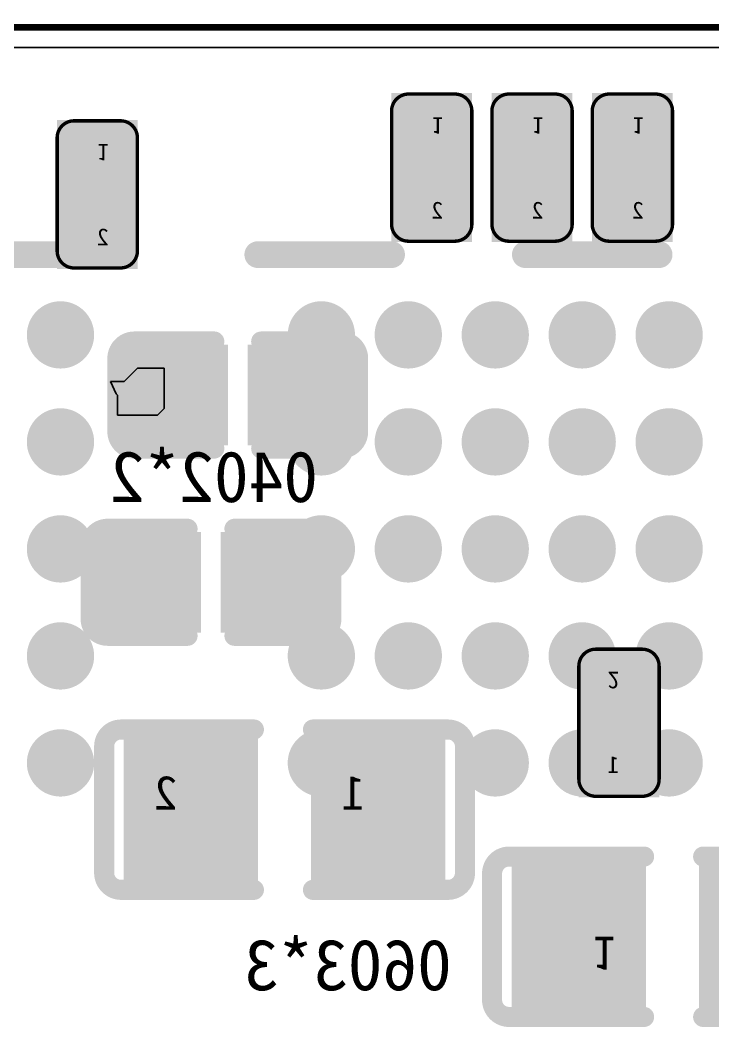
# Model space of a CAD drawing. Header units: millimetres. Extents: x 7.33 to 10.08, y 7.01 to 8.78.
# Drawn here: x 8.2797 to 8.4834, y 8.4848 to 8.7846 of the extents above; entities that cross this region are included whole.
import ezdxf

# ---------------------------------------------------------------- set-up
doc = ezdxf.new("R2010")
doc.units = ezdxf.units.MM
doc.header["$MEASUREMENT"] = 0
for name, color, linetype in [('BottomLayer', 5, 'Continuous'), ('BottomOverlay', 54, 'Continuous'), ('BottomPaste', 16, 'Continuous'), ('BottomSolder', 6, 'Continuous'), ('KeepOutLayer', 6, 'Continuous'), ('Mechanical16', 56, 'Continuous'), ('Mechanical20', 56, 'Continuous'), ('Mechanical5', 56, 'Continuous'), ('MidLayer5', 130, 'Continuous'), ('MidLayer6', 216, 'Continuous'), ('TopLayer', 1, 'Continuous'), ('TopOverlay', 2, 'Continuous'), ('TopPaste', 8, 'Continuous'), ('TopSolder', 216, 'Continuous')]:
    doc.layers.add(name, color=color, linetype=linetype)

# ---------------------------------------------------------------- blocks, each defined once
blk = doc.blocks.new('BGA200_15R00X10R00X0R90_5')
at = {"layer": 'TopLayer', "const_width": 0.0059055}
for points in [[(-0.1761807, 0.14124, 1), (-0.1702753, 0.14124, 1)], [(-0.1446847, 0.14124, 1), (-0.1387793, 0.14124, 1)], [(-0.1131887, 0.14124, 1), (-0.1072833, 0.14124, 1)], [(-0.0816927, 0.14124, 1), (-0.0757873, 0.14124, 1)], [(-0.0501967, 0.14124, 1), (-0.0442913, 0.14124, 1)], [(-0.1761807, 0.115649, 1), (-0.1702753, 0.115649, 1)], [(-0.1446847, 0.115649, 1), (-0.1387793, 0.115649, 1)], [(-0.1131887, 0.115649, 1), (-0.1072833, 0.115649, 1)], [(-0.0816927, 0.115649, 1), (-0.0757873, 0.115649, 1)], [(-0.0501967, 0.115649, 1), (-0.0442913, 0.115649, 1)], [(-0.1761807, 0.090059, 1), (-0.1702753, 0.090059, 1)], [(-0.1446847, 0.090059, 1), (-0.1387793, 0.090059, 1)], [(-0.1131887, 0.090059, 1), (-0.1072833, 0.090059, 1)], [(-0.0816927, 0.090059, 1), (-0.0757873, 0.090059, 1)], [(-0.0501967, 0.090059, 1), (-0.0442913, 0.090059, 1)], [(-0.1761807, 0.064468, 1), (-0.1702753, 0.064468, 1)], [(-0.1446847, 0.064468, 1), (-0.1387793, 0.064468, 1)], [(-0.1131887, 0.064468, 1), (-0.1072833, 0.064468, 1)], [(-0.0816927, 0.064468, 1), (-0.0757873, 0.064468, 1)], [(-0.0501967, 0.064468, 1), (-0.0442913, 0.064468, 1)], [(-0.1761807, 0.038878, 1), (-0.1702753, 0.038878, 1)], [(-0.1446847, 0.038878, 1), (-0.1387793, 0.038878, 1)], [(-0.1131887, 0.038878, 1), (-0.1072833, 0.038878, 1)], [(-0.0816927, 0.038878, 1), (-0.0757873, 0.038878, 1)], [(-0.0501967, 0.038878, 1), (-0.0442913, 0.038878, 1)], [(-0.1761807, -0.037894, 1), (-0.1702753, -0.037894, 1)], [(-0.1446847, -0.037894, 1), (-0.1387793, -0.037894, 1)], [(-0.1131887, -0.037894, 1), (-0.1072833, -0.037894, 1)], [(-0.0816927, -0.037894, 1), (-0.0757873, -0.037894, 1)], [(-0.0501967, -0.037894, 1), (-0.0442913, -0.037894, 1)]]:
    blk.add_lwpolyline(points, format="xyb", close=True, dxfattribs=at)
at = {"layer": 'TopOverlay', "const_width": 0.007874}
for points in [[(-0.19685, 0.138287), (-0.19685, 0.098917)], [(-0.19685, 0.059547), (-0.19685, 0.020177)], [(-0.19685, -0.019193), (-0.19685, -0.058563)]]:
    blk.add_lwpolyline(points, dxfattribs=at)
at = {"layer": 'TopOverlay', "const_width": 0.003937}
for points in [[(-0.1988185, 0.138287, 1), (-0.1948815, 0.138287, 1)], [(-0.1988185, 0.098917, 1), (-0.1948815, 0.098917, 1)], [(-0.1988185, 0.059547, 1), (-0.1948815, 0.059547, 1)], [(-0.1988185, 0.020177, 1), (-0.1948815, 0.020177, 1)], [(-0.1988185, -0.019193, 1), (-0.1948815, -0.019193, 1)]]:
    blk.add_lwpolyline(points, format="xyb", close=True, dxfattribs=at)
at = {"layer": 'TopPaste', "const_width": 0.0059055}
for points in [[(-0.1761807, 0.14124, 1), (-0.1702753, 0.14124, 1)], [(-0.1446847, 0.14124, 1), (-0.1387793, 0.14124, 1)], [(-0.1131887, 0.14124, 1), (-0.1072833, 0.14124, 1)], [(-0.0816927, 0.14124, 1), (-0.0757873, 0.14124, 1)], [(-0.0501967, 0.14124, 1), (-0.0442913, 0.14124, 1)], [(-0.1761807, 0.115649, 1), (-0.1702753, 0.115649, 1)], [(-0.1446847, 0.115649, 1), (-0.1387793, 0.115649, 1)], [(-0.1131887, 0.115649, 1), (-0.1072833, 0.115649, 1)], [(-0.0816927, 0.115649, 1), (-0.0757873, 0.115649, 1)], [(-0.0501967, 0.115649, 1), (-0.0442913, 0.115649, 1)], [(-0.1761807, 0.090059, 1), (-0.1702753, 0.090059, 1)], [(-0.1446847, 0.090059, 1), (-0.1387793, 0.090059, 1)], [(-0.1131887, 0.090059, 1), (-0.1072833, 0.090059, 1)], [(-0.0816927, 0.090059, 1), (-0.0757873, 0.090059, 1)], [(-0.0501967, 0.090059, 1), (-0.0442913, 0.090059, 1)], [(-0.1761807, 0.064468, 1), (-0.1702753, 0.064468, 1)], [(-0.1446847, 0.064468, 1), (-0.1387793, 0.064468, 1)], [(-0.1131887, 0.064468, 1), (-0.1072833, 0.064468, 1)], [(-0.0816927, 0.064468, 1), (-0.0757873, 0.064468, 1)], [(-0.0501967, 0.064468, 1), (-0.0442913, 0.064468, 1)], [(-0.1761807, 0.038878, 1), (-0.1702753, 0.038878, 1)], [(-0.1446847, 0.038878, 1), (-0.1387793, 0.038878, 1)], [(-0.1131887, 0.038878, 1), (-0.1072833, 0.038878, 1)], [(-0.0816927, 0.038878, 1), (-0.0757873, 0.038878, 1)], [(-0.0501967, 0.038878, 1), (-0.0442913, 0.038878, 1)], [(-0.1761807, -0.037894, 1), (-0.1702753, -0.037894, 1)], [(-0.1446847, -0.037894, 1), (-0.1387793, -0.037894, 1)], [(-0.1131887, -0.037894, 1), (-0.1072833, -0.037894, 1)], [(-0.0816927, -0.037894, 1), (-0.0757873, -0.037894, 1)], [(-0.0501967, -0.037894, 1), (-0.0442913, -0.037894, 1)]]:
    blk.add_lwpolyline(points, format="xyb", close=True, dxfattribs=at)
at = {"layer": 'TopSolder', "const_width": 0.0099055}
for points in [[(-0.1781807, 0.14124, 1), (-0.1682753, 0.14124, 1)], [(-0.1466847, 0.14124, 1), (-0.1367793, 0.14124, 1)], [(-0.1151887, 0.14124, 1), (-0.1052833, 0.14124, 1)], [(-0.0836927, 0.14124, 1), (-0.0737873, 0.14124, 1)], [(-0.0521967, 0.14124, 1), (-0.0422913, 0.14124, 1)], [(-0.1781807, 0.115649, 1), (-0.1682753, 0.115649, 1)], [(-0.1466847, 0.115649, 1), (-0.1367793, 0.115649, 1)], [(-0.1151887, 0.115649, 1), (-0.1052833, 0.115649, 1)], [(-0.0836927, 0.115649, 1), (-0.0737873, 0.115649, 1)], [(-0.0521967, 0.115649, 1), (-0.0422913, 0.115649, 1)], [(-0.1781807, 0.090059, 1), (-0.1682753, 0.090059, 1)], [(-0.1466847, 0.090059, 1), (-0.1367793, 0.090059, 1)], [(-0.1151887, 0.090059, 1), (-0.1052833, 0.090059, 1)], [(-0.0836927, 0.090059, 1), (-0.0737873, 0.090059, 1)], [(-0.0521967, 0.090059, 1), (-0.0422913, 0.090059, 1)], [(-0.1781807, 0.064468, 1), (-0.1682753, 0.064468, 1)], [(-0.1466847, 0.064468, 1), (-0.1367793, 0.064468, 1)], [(-0.1151887, 0.064468, 1), (-0.1052833, 0.064468, 1)], [(-0.0836927, 0.064468, 1), (-0.0737873, 0.064468, 1)], [(-0.0521967, 0.064468, 1), (-0.0422913, 0.064468, 1)], [(-0.1781807, 0.038878, 1), (-0.1682753, 0.038878, 1)], [(-0.1466847, 0.038878, 1), (-0.1367793, 0.038878, 1)], [(-0.1151887, 0.038878, 1), (-0.1052833, 0.038878, 1)], [(-0.0836927, 0.038878, 1), (-0.0737873, 0.038878, 1)], [(-0.0521967, 0.038878, 1), (-0.0422913, 0.038878, 1)], [(-0.1781807, -0.037894, 1), (-0.1682753, -0.037894, 1)], [(-0.1466847, -0.037894, 1), (-0.1367793, -0.037894, 1)], [(-0.1151887, -0.037894, 1), (-0.1052833, -0.037894, 1)], [(-0.0836927, -0.037894, 1), (-0.0737873, -0.037894, 1)], [(-0.0521967, -0.037894, 1), (-0.0422913, -0.037894, 1)]]:
    blk.add_lwpolyline(points, format="xyb", close=True, dxfattribs=at)
blk = doc.blocks.new('C0201_B_266')
at = {"layer": 'BottomLayer'}
for points in [[(-0.0179236, -0.007878), (-0.0037504, -0.007878), (-0.0179236, 0.00787), (-0.0037504, 0.00787)], [(0.0037384, -0.007878), (0.0179116, -0.007878), (0.0037384, 0.00787), (0.0179116, 0.00787)]]:
    blk.add_solid(points, dxfattribs=at)
at = {"layer": 'BottomOverlay', "const_width": 0.001}
for points in [[(-0.021656, 0.006815, -0.4142487121048362), (-0.016656, 0.011815)], [(0.016655, 0.011815, -0.414213562372877), (0.021655, 0.006815)], [(-0.016656, -0.011815, -0.4141784177323617), (-0.021656, -0.006815)], [(0.021655, -0.006815, -0.4141315661292136), (0.016655, -0.011815)]]:
    blk.add_lwpolyline(points, format="xyb", dxfattribs=at)
for points in [[(-0.016656, 0.011815), (0.016655, 0.011815)], [(-0.021656, 0.006815), (-0.021656, -0.006815)], [(0.021655, 0.006815), (0.021655, -0.006815)], [(-0.016656, -0.011815), (0.016655, -0.011815)]]:
    blk.add_lwpolyline(points, dxfattribs=at)
at = {"layer": 'BottomOverlay', "const_width": 0.0005}
for points in [[(-0.016906, 0.011815, 1), (-0.016406, 0.011815, 1)], [(-0.016906, 0.011815, 1), (-0.016406, 0.011815, 1)], [(0.016405, 0.011815, 1), (0.016905, 0.011815, 1)], [(0.016405, 0.011815, 1), (0.016905, 0.011815, 1)], [(-0.021906, 0.006815, 1), (-0.021406, 0.006815, 1)], [(-0.021906, 0.006815, 1), (-0.021406, 0.006815, 1)], [(0.021405, 0.006815, 1), (0.021905, 0.006815, 1)], [(0.021405, 0.006815, 1), (0.021905, 0.006815, 1)], [(-0.021906, -0.006815, 1), (-0.021406, -0.006815, 1)], [(-0.021906, -0.006815, 1), (-0.021406, -0.006815, 1)], [(0.021405, -0.006815, 1), (0.021905, -0.006815, 1)], [(0.021405, -0.006815, 1), (0.021905, -0.006815, 1)], [(-0.016906, -0.011815, 1), (-0.016406, -0.011815, 1)], [(-0.016906, -0.011815, 1), (-0.016406, -0.011815, 1)], [(0.016405, -0.011815, 1), (0.016905, -0.011815, 1)], [(0.016405, -0.011815, 1), (0.016905, -0.011815, 1)]]:
    blk.add_lwpolyline(points, format="xyb", close=True, dxfattribs=at)
at = {"layer": 'BottomPaste'}
for points in [[(-0.0179236, -0.007878), (-0.0037504, -0.007878), (-0.0179236, 0.00787), (-0.0037504, 0.00787)], [(0.0037384, -0.007878), (0.0179116, -0.007878), (0.0037384, 0.00787), (0.0179116, 0.00787)]]:
    blk.add_solid(points, dxfattribs=at)
at = {"layer": 'BottomSolder'}
for points in [[(-0.0219236, -0.011878), (0.0002496, -0.011878), (-0.0219236, 0.01187), (0.0002496, 0.01187)], [(-0.0002616, -0.011878), (0.0219116, -0.011878), (-0.0002616, 0.01187), (0.0219116, 0.01187)]]:
    blk.add_solid(points, dxfattribs=at)
at = {"layer": 'Mechanical20', "text_generation_flag": 2}
for s, rotation, p in [('1', 270, (-0.014837, -4e-06)), ('2', 90, (0.015, 0.0033286))]:
    blk.add_text(s, height=0.005, rotation=rotation, dxfattribs=at).set_placement(p)
blk = doc.blocks.new('C0201_B_268')
at = {"layer": 'BottomLayer'}
for points in [[(-0.0179236, -0.007878), (-0.0037504, -0.007878), (-0.0179236, 0.00787), (-0.0037504, 0.00787)], [(0.0037384, -0.007878), (0.0179116, -0.007878), (0.0037384, 0.00787), (0.0179116, 0.00787)]]:
    blk.add_solid(points, dxfattribs=at)
at = {"layer": 'BottomOverlay', "const_width": 0.001}
for points in [[(-0.021656, 0.006815, -0.4142487121048362), (-0.016656, 0.011815)], [(0.016655, 0.011815, -0.414213562372877), (0.021655, 0.006815)], [(-0.016656, -0.011815, -0.4141784177323617), (-0.021656, -0.006815)], [(0.021655, -0.006815, -0.4141315661292136), (0.016655, -0.011815)]]:
    blk.add_lwpolyline(points, format="xyb", dxfattribs=at)
for points in [[(0.016655, 0.011815), (-0.016656, 0.011815)], [(-0.021656, -0.006815), (-0.021656, 0.006815)], [(0.021655, -0.006815), (0.021655, 0.006815)], [(0.016655, -0.011815), (-0.016656, -0.011815)]]:
    blk.add_lwpolyline(points, dxfattribs=at)
at = {"layer": 'BottomOverlay', "const_width": 0.0005}
for points in [[(-0.016906, 0.011815, 1), (-0.016406, 0.011815, 1)], [(-0.016906, 0.011815, 1), (-0.016406, 0.011815, 1)], [(0.016405, 0.011815, 1), (0.016905, 0.011815, 1)], [(0.016405, 0.011815, 1), (0.016905, 0.011815, 1)], [(-0.021906, 0.006815, 1), (-0.021406, 0.006815, 1)], [(-0.021906, 0.006815, 1), (-0.021406, 0.006815, 1)], [(0.021405, 0.006815, 1), (0.021905, 0.006815, 1)], [(0.021405, 0.006815, 1), (0.021905, 0.006815, 1)], [(-0.021906, -0.006815, 1), (-0.021406, -0.006815, 1)], [(-0.021906, -0.006815, 1), (-0.021406, -0.006815, 1)], [(0.021405, -0.006815, 1), (0.021905, -0.006815, 1)], [(0.021405, -0.006815, 1), (0.021905, -0.006815, 1)], [(-0.016906, -0.011815, 1), (-0.016406, -0.011815, 1)], [(-0.016906, -0.011815, 1), (-0.016406, -0.011815, 1)], [(0.016405, -0.011815, 1), (0.016905, -0.011815, 1)], [(0.016405, -0.011815, 1), (0.016905, -0.011815, 1)]]:
    blk.add_lwpolyline(points, format="xyb", close=True, dxfattribs=at)
at = {"layer": 'BottomPaste'}
for points in [[(-0.0179236, -0.007878), (-0.0037504, -0.007878), (-0.0179236, 0.00787), (-0.0037504, 0.00787)], [(0.0037384, -0.007878), (0.0179116, -0.007878), (0.0037384, 0.00787), (0.0179116, 0.00787)]]:
    blk.add_solid(points, dxfattribs=at)
at = {"layer": 'BottomSolder'}
for points in [[(-0.0219236, -0.011878), (0.0002496, -0.011878), (-0.0219236, 0.01187), (0.0002496, 0.01187)], [(-0.0002616, -0.011878), (0.0219116, -0.011878), (-0.0002616, 0.01187), (0.0219116, 0.01187)]]:
    blk.add_solid(points, dxfattribs=at)
at = {"layer": 'Mechanical20', "text_generation_flag": 2}
for s, rotation, p in [('1', -90, (-0.014837, -4e-06)), ('2', 90, (0.015, 0.0033286))]:
    blk.add_text(s, height=0.005, rotation=rotation, dxfattribs=at).set_placement(p)
blk = doc.blocks.new('C0201_B_278')
at = {"layer": 'BottomLayer'}
for points in [[(-0.0179236, -0.007878), (-0.0037504, -0.007878), (-0.0179236, 0.00787), (-0.0037504, 0.00787)], [(0.0037384, -0.007878), (0.0179116, -0.007878), (0.0037384, 0.00787), (0.0179116, 0.00787)]]:
    blk.add_solid(points, dxfattribs=at)
at = {"layer": 'BottomOverlay', "const_width": 0.001}
for points in [[(-0.021656, 0.006815, -0.4142487121048362), (-0.016656, 0.011815)], [(0.016655, 0.011815, -0.414213562372877), (0.021655, 0.006815)], [(-0.016656, -0.011815, -0.4141784177323617), (-0.021656, -0.006815)], [(0.021655, -0.006815, -0.4141315661292136), (0.016655, -0.011815)]]:
    blk.add_lwpolyline(points, format="xyb", dxfattribs=at)
for points in [[(-0.016656, 0.011815), (0.016655, 0.011815)], [(-0.021656, 0.006815), (-0.021656, -0.006815)], [(0.021655, 0.006815), (0.021655, -0.006815)], [(-0.016656, -0.011815), (0.016655, -0.011815)]]:
    blk.add_lwpolyline(points, dxfattribs=at)
at = {"layer": 'BottomOverlay', "const_width": 0.0005}
for points in [[(-0.016906, 0.011815, 1), (-0.016406, 0.011815, 1)], [(-0.016906, 0.011815, 1), (-0.016406, 0.011815, 1)], [(0.016405, 0.011815, 1), (0.016905, 0.011815, 1)], [(0.016405, 0.011815, 1), (0.016905, 0.011815, 1)], [(-0.021906, 0.006815, 1), (-0.021406, 0.006815, 1)], [(-0.021906, 0.006815, 1), (-0.021406, 0.006815, 1)], [(0.021405, 0.006815, 1), (0.021905, 0.006815, 1)], [(0.021405, 0.006815, 1), (0.021905, 0.006815, 1)], [(-0.021906, -0.006815, 1), (-0.021406, -0.006815, 1)], [(-0.021906, -0.006815, 1), (-0.021406, -0.006815, 1)], [(0.021405, -0.006815, 1), (0.021905, -0.006815, 1)], [(0.021405, -0.006815, 1), (0.021905, -0.006815, 1)], [(-0.016906, -0.011815, 1), (-0.016406, -0.011815, 1)], [(-0.016906, -0.011815, 1), (-0.016406, -0.011815, 1)], [(0.016405, -0.011815, 1), (0.016905, -0.011815, 1)], [(0.016405, -0.011815, 1), (0.016905, -0.011815, 1)]]:
    blk.add_lwpolyline(points, format="xyb", close=True, dxfattribs=at)
at = {"layer": 'BottomPaste'}
for points in [[(-0.0179236, -0.007878), (-0.0037504, -0.007878), (-0.0179236, 0.00787), (-0.0037504, 0.00787)], [(0.0037384, -0.007878), (0.0179116, -0.007878), (0.0037384, 0.00787), (0.0179116, 0.00787)]]:
    blk.add_solid(points, dxfattribs=at)
at = {"layer": 'BottomSolder'}
for points in [[(-0.0219236, -0.011878), (0.0002496, -0.011878), (-0.0219236, 0.01187), (0.0002496, 0.01187)], [(-0.0002616, -0.011878), (0.0219116, -0.011878), (-0.0002616, 0.01187), (0.0219116, 0.01187)]]:
    blk.add_solid(points, dxfattribs=at)
at = {"layer": 'Mechanical20', "text_generation_flag": 2}
for s, rotation, p in [('1', 270, (-0.014837, -4e-06)), ('2', 90, (0.015, 0.0033286))]:
    blk.add_text(s, height=0.005, rotation=rotation, dxfattribs=at).set_placement(p)
blk = doc.blocks.new('C0201_B_281')
at = {"layer": 'BottomLayer'}
for points in [[(-0.0179236, -0.007878), (-0.0037504, -0.007878), (-0.0179236, 0.00787), (-0.0037504, 0.00787)], [(0.0037384, -0.007878), (0.0179116, -0.007878), (0.0037384, 0.00787), (0.0179116, 0.00787)]]:
    blk.add_solid(points, dxfattribs=at)
at = {"layer": 'BottomOverlay', "const_width": 0.001}
for points in [[(-0.021656, 0.006815, -0.4142487121048362), (-0.016656, 0.011815)], [(0.016655, 0.011815, -0.414213562372877), (0.021655, 0.006815)], [(-0.016656, -0.011815, -0.4141784177323617), (-0.021656, -0.006815)], [(0.021655, -0.006815, -0.4141315661292136), (0.016655, -0.011815)]]:
    blk.add_lwpolyline(points, format="xyb", dxfattribs=at)
for points in [[(-0.016656, 0.011815), (0.016655, 0.011815)], [(-0.021656, 0.006815), (-0.021656, -0.006815)], [(0.021655, 0.006815), (0.021655, -0.006815)], [(-0.016656, -0.011815), (0.016655, -0.011815)]]:
    blk.add_lwpolyline(points, dxfattribs=at)
at = {"layer": 'BottomOverlay', "const_width": 0.0005}
for points in [[(-0.016906, 0.011815, 1), (-0.016406, 0.011815, 1)], [(-0.016906, 0.011815, 1), (-0.016406, 0.011815, 1)], [(0.016405, 0.011815, 1), (0.016905, 0.011815, 1)], [(0.016405, 0.011815, 1), (0.016905, 0.011815, 1)], [(-0.021906, 0.006815, 1), (-0.021406, 0.006815, 1)], [(-0.021906, 0.006815, 1), (-0.021406, 0.006815, 1)], [(0.021405, 0.006815, 1), (0.021905, 0.006815, 1)], [(0.021405, 0.006815, 1), (0.021905, 0.006815, 1)], [(-0.021906, -0.006815, 1), (-0.021406, -0.006815, 1)], [(-0.021906, -0.006815, 1), (-0.021406, -0.006815, 1)], [(0.021405, -0.006815, 1), (0.021905, -0.006815, 1)], [(0.021405, -0.006815, 1), (0.021905, -0.006815, 1)], [(-0.016906, -0.011815, 1), (-0.016406, -0.011815, 1)], [(-0.016906, -0.011815, 1), (-0.016406, -0.011815, 1)], [(0.016405, -0.011815, 1), (0.016905, -0.011815, 1)], [(0.016405, -0.011815, 1), (0.016905, -0.011815, 1)]]:
    blk.add_lwpolyline(points, format="xyb", close=True, dxfattribs=at)
at = {"layer": 'BottomPaste'}
for points in [[(-0.0179236, -0.007878), (-0.0037504, -0.007878), (-0.0179236, 0.00787), (-0.0037504, 0.00787)], [(0.0037384, -0.007878), (0.0179116, -0.007878), (0.0037384, 0.00787), (0.0179116, 0.00787)]]:
    blk.add_solid(points, dxfattribs=at)
at = {"layer": 'BottomSolder'}
for points in [[(-0.0219236, -0.011878), (0.0002496, -0.011878), (-0.0219236, 0.01187), (0.0002496, 0.01187)], [(-0.0002616, -0.011878), (0.0219116, -0.011878), (-0.0002616, 0.01187), (0.0219116, 0.01187)]]:
    blk.add_solid(points, dxfattribs=at)
at = {"layer": 'Mechanical20', "text_generation_flag": 2}
for s, rotation, p in [('1', 270, (-0.014837, -4e-06)), ('2', 90, (0.015, 0.0033286))]:
    blk.add_text(s, height=0.005, rotation=rotation, dxfattribs=at).set_placement(p)
blk = doc.blocks.new('C0402_B_283')
at = {"layer": 'BottomLayer'}
for points in [[(-0.006895, -0.010831), (-0.006895, 0.010819), (-0.028545, -0.010831), (-0.028545, 0.010819)], [(0.028545, -0.010831), (0.028545, 0.010819), (0.006895, -0.010831), (0.006895, 0.010819)]]:
    blk.add_solid(points, dxfattribs=at)
at = {"layer": 'BottomOverlay', "const_width": 0.005906}
for points in [[(-0.035429, 0.010754, -0.4142487121048362), (-0.030429, 0.015754)], [(0.030429, 0.015754, -0.4142487121048362), (0.035429, 0.010754)], [(-0.030429, -0.015754, -0.4143307479503929), (-0.035429, -0.010754)], [(0.035429, -0.010754, -0.4143307479503929), (0.030429, -0.015754)]]:
    blk.add_lwpolyline(points, format="xyb", dxfattribs=at)
for points in [[(-0.006898, 0.015754), (-0.030429, 0.015754)], [(0.030429, 0.015754), (0.006902, 0.015754)], [(-0.035429, 0.010754), (-0.035429, -0.010754)], [(0.035429, 0.010754), (0.035429, -0.010754)], [(-0.006898, -0.015754), (-0.030429, -0.015754)], [(0.030429, -0.015754), (0.006902, -0.015754)]]:
    blk.add_lwpolyline(points, dxfattribs=at)
at = {"layer": 'BottomOverlay', "const_width": 0.002953}
for points in [[(-0.0319055, 0.015754, 1), (-0.0289525, 0.015754, 1)], [(-0.0319055, 0.015754, 1), (-0.0289525, 0.015754, 1)], [(-0.0083745, 0.015754, 1), (-0.0054215, 0.015754, 1)], [(0.0054255, 0.015754, 1), (0.0083785, 0.015754, 1)], [(0.0289525, 0.015754, 1), (0.0319055, 0.015754, 1)], [(0.0289525, 0.015754, 1), (0.0319055, 0.015754, 1)], [(-0.0369055, 0.010754, 1), (-0.0339525, 0.010754, 1)], [(-0.0369055, 0.010754, 1), (-0.0339525, 0.010754, 1)], [(0.0339525, 0.010754, 1), (0.0369055, 0.010754, 1)], [(0.0339525, 0.010754, 1), (0.0369055, 0.010754, 1)], [(-0.0369055, -0.010754, 1), (-0.0339525, -0.010754, 1)], [(-0.0369055, -0.010754, 1), (-0.0339525, -0.010754, 1)], [(0.0339525, -0.010754, 1), (0.0369055, -0.010754, 1)], [(0.0339525, -0.010754, 1), (0.0369055, -0.010754, 1)], [(-0.0319055, -0.015754, 1), (-0.0289525, -0.015754, 1)], [(-0.0319055, -0.015754, 1), (-0.0289525, -0.015754, 1)], [(-0.0083745, -0.015754, 1), (-0.0054215, -0.015754, 1)], [(0.0054255, -0.015754, 1), (0.0083785, -0.015754, 1)], [(0.0289525, -0.015754, 1), (0.0319055, -0.015754, 1)], [(0.0289525, -0.015754, 1), (0.0319055, -0.015754, 1)]]:
    blk.add_lwpolyline(points, format="xyb", close=True, dxfattribs=at)
at = {"layer": 'BottomPaste'}
for points in [[(-0.006895, -0.010831), (-0.006895, 0.010819), (-0.028545, -0.010831), (-0.028545, 0.010819)], [(0.028545, -0.010831), (0.028545, 0.010819), (0.006895, -0.010831), (0.006895, 0.010819)]]:
    blk.add_solid(points, dxfattribs=at)
at = {"layer": 'BottomSolder'}
for points in [[(-0.002895, -0.014831), (-0.002895, 0.014819), (-0.032545, -0.014831), (-0.032545, 0.014819)], [(0.032545, -0.014831), (0.032545, 0.014819), (0.002895, -0.014831), (0.002895, 0.014819)]]:
    blk.add_solid(points, dxfattribs=at)
blk = doc.blocks.new('C0402_B_284')
at = {"layer": 'BottomLayer'}
for points in [[(-0.006895, -0.010831), (-0.006895, 0.010819), (-0.028545, -0.010831), (-0.028545, 0.010819)], [(0.028545, -0.010831), (0.028545, 0.010819), (0.006895, -0.010831), (0.006895, 0.010819)]]:
    blk.add_solid(points, dxfattribs=at)
at = {"layer": 'BottomOverlay', "const_width": 0.005906}
for points in [[(-0.035429, 0.010754, -0.4142487121048362), (-0.030429, 0.015754)], [(0.030429, 0.015754, -0.4142487121048362), (0.035429, 0.010754)], [(-0.030429, -0.015754, -0.4143307479503929), (-0.035429, -0.010754)], [(0.035429, -0.010754, -0.4143307479503929), (0.030429, -0.015754)]]:
    blk.add_lwpolyline(points, format="xyb", dxfattribs=at)
for points in [[(-0.030429, 0.015754), (-0.006898, 0.015754)], [(0.006902, 0.015754), (0.030429, 0.015754)], [(-0.035429, -0.010754), (-0.035429, 0.010754)], [(0.035429, -0.010754), (0.035429, 0.010754)], [(-0.030429, -0.015754), (-0.006898, -0.015754)], [(0.006902, -0.015754), (0.030429, -0.015754)]]:
    blk.add_lwpolyline(points, dxfattribs=at)
at = {"layer": 'BottomOverlay', "const_width": 0.002953}
for points in [[(-0.0319055, 0.015754, 1), (-0.0289525, 0.015754, 1)], [(-0.0319055, 0.015754, 1), (-0.0289525, 0.015754, 1)], [(-0.0083745, 0.015754, 1), (-0.0054215, 0.015754, 1)], [(0.0054255, 0.015754, 1), (0.0083785, 0.015754, 1)], [(0.0289525, 0.015754, 1), (0.0319055, 0.015754, 1)], [(0.0289525, 0.015754, 1), (0.0319055, 0.015754, 1)], [(-0.0369055, 0.010754, 1), (-0.0339525, 0.010754, 1)], [(-0.0369055, 0.010754, 1), (-0.0339525, 0.010754, 1)], [(0.0339525, 0.010754, 1), (0.0369055, 0.010754, 1)], [(0.0339525, 0.010754, 1), (0.0369055, 0.010754, 1)], [(-0.0369055, -0.010754, 1), (-0.0339525, -0.010754, 1)], [(-0.0369055, -0.010754, 1), (-0.0339525, -0.010754, 1)], [(0.0339525, -0.010754, 1), (0.0369055, -0.010754, 1)], [(0.0339525, -0.010754, 1), (0.0369055, -0.010754, 1)], [(-0.0319055, -0.015754, 1), (-0.0289525, -0.015754, 1)], [(-0.0319055, -0.015754, 1), (-0.0289525, -0.015754, 1)], [(-0.0083745, -0.015754, 1), (-0.0054215, -0.015754, 1)], [(0.0054255, -0.015754, 1), (0.0083785, -0.015754, 1)], [(0.0289525, -0.015754, 1), (0.0319055, -0.015754, 1)], [(0.0289525, -0.015754, 1), (0.0319055, -0.015754, 1)]]:
    blk.add_lwpolyline(points, format="xyb", close=True, dxfattribs=at)
at = {"layer": 'BottomPaste'}
for points in [[(-0.006895, -0.010831), (-0.006895, 0.010819), (-0.028545, -0.010831), (-0.028545, 0.010819)], [(0.028545, -0.010831), (0.028545, 0.010819), (0.006895, -0.010831), (0.006895, 0.010819)]]:
    blk.add_solid(points, dxfattribs=at)
at = {"layer": 'BottomSolder'}
for points in [[(-0.002895, -0.014831), (-0.002895, 0.014819), (-0.032545, -0.014831), (-0.032545, 0.014819)], [(0.032545, -0.014831), (0.032545, 0.014819), (0.002895, -0.014831), (0.002895, 0.014819)]]:
    blk.add_solid(points, dxfattribs=at)
blk = doc.blocks.new('C0603_B_285')
at = {"layer": 'BottomLayer'}
for points in [[(-0.01181, 0.0177145), (-0.04331, 0.0177145), (-0.01181, -0.0177145), (-0.04331, -0.0177145)], [(0.04331, 0.0177145), (0.01181, 0.0177145), (0.04331, -0.0177145), (0.01181, -0.0177145)]]:
    blk.add_solid(points, dxfattribs=at)
at = {"layer": 'BottomOverlay', "const_width": 0.00591}
for points in [[(-0.0531, 0.0186, -0.414213562372877), (-0.0481, 0.0236)], [(0.0481, 0.0236, -0.414213562372877), (0.0531, 0.0186)], [(-0.0481, -0.0236, -0.414213562372877), (-0.0531, -0.0186)], [(0.0531, -0.0186, -0.414213562372877), (0.0481, -0.0236)]]:
    blk.add_lwpolyline(points, format="xyb", dxfattribs=at)
for points in [[(-0.00836, 0.0236), (-0.0481, 0.0236)], [(0.0481, 0.0236), (0.00902, 0.0236)], [(-0.0531, 0.0186), (-0.0531, -0.0186)], [(0.0531, 0.0186), (0.0531, -0.0186)], [(-0.00836, -0.0236), (-0.0481, -0.0236)], [(0.0481, -0.0236), (0.00902, -0.0236)]]:
    blk.add_lwpolyline(points, dxfattribs=at)
at = {"layer": 'BottomOverlay', "const_width": 0.002955}
for points in [[(-0.0495775, 0.0236, 1), (-0.0466225, 0.0236, 1)], [(-0.0495775, 0.0236, 1), (-0.0466225, 0.0236, 1)], [(-0.0098375, 0.0236, 1), (-0.0068825, 0.0236, 1)], [(0.0075425, 0.0236, 1), (0.0104975, 0.0236, 1)], [(0.0466225, 0.0236, 1), (0.0495775, 0.0236, 1)], [(0.0466225, 0.0236, 1), (0.0495775, 0.0236, 1)], [(-0.0545775, 0.0186, 1), (-0.0516225, 0.0186, 1)], [(-0.0545775, 0.0186, 1), (-0.0516225, 0.0186, 1)], [(0.0516225, 0.0186, 1), (0.0545775, 0.0186, 1)], [(0.0516225, 0.0186, 1), (0.0545775, 0.0186, 1)], [(-0.0545775, -0.0186, 1), (-0.0516225, -0.0186, 1)], [(-0.0545775, -0.0186, 1), (-0.0516225, -0.0186, 1)], [(0.0516225, -0.0186, 1), (0.0545775, -0.0186, 1)], [(0.0516225, -0.0186, 1), (0.0545775, -0.0186, 1)], [(-0.0495775, -0.0236, 1), (-0.0466225, -0.0236, 1)], [(-0.0495775, -0.0236, 1), (-0.0466225, -0.0236, 1)], [(-0.0098375, -0.0236, 1), (-0.0068825, -0.0236, 1)], [(0.0075425, -0.0236, 1), (0.0104975, -0.0236, 1)], [(0.0466225, -0.0236, 1), (0.0495775, -0.0236, 1)], [(0.0466225, -0.0236, 1), (0.0495775, -0.0236, 1)]]:
    blk.add_lwpolyline(points, format="xyb", close=True, dxfattribs=at)
at = {"layer": 'BottomPaste'}
for points in [[(-0.01181, 0.0177145), (-0.04331, 0.0177145), (-0.01181, -0.0177145), (-0.04331, -0.0177145)], [(0.04331, 0.0177145), (0.01181, 0.0177145), (0.04331, -0.0177145), (0.01181, -0.0177145)]]:
    blk.add_solid(points, dxfattribs=at)
at = {"layer": 'BottomSolder'}
for points in [[(-0.00781, 0.0217145), (-0.04731, 0.0217145), (-0.00781, -0.0217145), (-0.04731, -0.0217145)], [(0.04731, 0.0217145), (0.00781, 0.0217145), (0.04731, -0.0217145), (0.00781, -0.0217145)]]:
    blk.add_solid(points, dxfattribs=at)
at = {"layer": 'Mechanical16', "const_width": 0.00591}
for points in [[(-0.0531, 0.0186, -0.414213562372877), (-0.0481, 0.0236)], [(0.0481, 0.0236, -0.414213562372877), (0.0531, 0.0186)], [(-0.0481, -0.0236, -0.414213562372877), (-0.0531, -0.0186)], [(0.0531, -0.0186, -0.414213562372877), (0.0481, -0.0236)]]:
    blk.add_lwpolyline(points, format="xyb", dxfattribs=at)
for points in [[(-0.00836, 0.0236), (-0.0481, 0.0236)], [(0.0481, 0.0236), (0.00902, 0.0236)], [(-0.0531, 0.0186), (-0.0531, -0.0186)], [(0.0531, 0.0186), (0.0531, -0.0186)], [(-0.00836, -0.0236), (-0.0481, -0.0236)], [(0.0481, -0.0236), (0.00902, -0.0236)]]:
    blk.add_lwpolyline(points, dxfattribs=at)
at = {"layer": 'Mechanical16', "const_width": 0.002955}
for points in [[(-0.0495775, 0.0236, 1), (-0.0466225, 0.0236, 1)], [(-0.0495775, 0.0236, 1), (-0.0466225, 0.0236, 1)], [(-0.0098375, 0.0236, 1), (-0.0068825, 0.0236, 1)], [(0.0075425, 0.0236, 1), (0.0104975, 0.0236, 1)], [(0.0466225, 0.0236, 1), (0.0495775, 0.0236, 1)], [(0.0466225, 0.0236, 1), (0.0495775, 0.0236, 1)], [(-0.0545775, 0.0186, 1), (-0.0516225, 0.0186, 1)], [(-0.0545775, 0.0186, 1), (-0.0516225, 0.0186, 1)], [(0.0516225, 0.0186, 1), (0.0545775, 0.0186, 1)], [(0.0516225, 0.0186, 1), (0.0545775, 0.0186, 1)], [(-0.0545775, -0.0186, 1), (-0.0516225, -0.0186, 1)], [(-0.0545775, -0.0186, 1), (-0.0516225, -0.0186, 1)], [(0.0516225, -0.0186, 1), (0.0545775, -0.0186, 1)], [(0.0516225, -0.0186, 1), (0.0545775, -0.0186, 1)], [(-0.0495775, -0.0236, 1), (-0.0466225, -0.0236, 1)], [(-0.0495775, -0.0236, 1), (-0.0466225, -0.0236, 1)], [(-0.0098375, -0.0236, 1), (-0.0068825, -0.0236, 1)], [(0.0075425, -0.0236, 1), (0.0104975, -0.0236, 1)], [(0.0466225, -0.0236, 1), (0.0495775, -0.0236, 1)], [(0.0466225, -0.0236, 1), (0.0495775, -0.0236, 1)]]:
    blk.add_lwpolyline(points, format="xyb", close=True, dxfattribs=at)
at = {"layer": 'Mechanical20', "text_generation_flag": 2}
for s, p in [('1', (-0.02356, 0)), ('2', (0.03156, 0))]:
    blk.add_text(s, height=0.01, rotation=180, dxfattribs=at).set_placement(p)
blk = doc.blocks.new('C0603_B_286')
at = {"layer": 'BottomLayer'}
for points in [[(-0.01181, 0.0177145), (-0.04331, 0.0177145), (-0.01181, -0.0177145), (-0.04331, -0.0177145)], [(0.04331, 0.0177145), (0.01181, 0.0177145), (0.04331, -0.0177145), (0.01181, -0.0177145)]]:
    blk.add_solid(points, dxfattribs=at)
at = {"layer": 'BottomOverlay', "const_width": 0.00591}
for points in [[(-0.0531, 0.0186, -0.414213562372877), (-0.0481, 0.0236)], [(0.0481, 0.0236, -0.414213562372877), (0.0531, 0.0186)], [(-0.0481, -0.0236, -0.414213562372877), (-0.0531, -0.0186)], [(0.0531, -0.0186, -0.414213562372877), (0.0481, -0.0236)]]:
    blk.add_lwpolyline(points, format="xyb", dxfattribs=at)
for points in [[(-0.0481, 0.0236), (-0.00836, 0.0236)], [(0.00902, 0.0236), (0.0481, 0.0236)], [(-0.0531, -0.0186), (-0.0531, 0.0186)], [(0.0531, -0.0186), (0.0531, 0.0186)], [(-0.0481, -0.0236), (-0.00836, -0.0236)], [(0.00902, -0.0236), (0.0481, -0.0236)]]:
    blk.add_lwpolyline(points, dxfattribs=at)
at = {"layer": 'BottomOverlay', "const_width": 0.002955}
for points in [[(-0.0495775, 0.0236, 1), (-0.0466225, 0.0236, 1)], [(-0.0495775, 0.0236, 1), (-0.0466225, 0.0236, 1)], [(-0.0098375, 0.0236, 1), (-0.0068825, 0.0236, 1)], [(0.0075425, 0.0236, 1), (0.0104975, 0.0236, 1)], [(0.0466225, 0.0236, 1), (0.0495775, 0.0236, 1)], [(0.0466225, 0.0236, 1), (0.0495775, 0.0236, 1)], [(-0.0545775, 0.0186, 1), (-0.0516225, 0.0186, 1)], [(-0.0545775, 0.0186, 1), (-0.0516225, 0.0186, 1)], [(0.0516225, 0.0186, 1), (0.0545775, 0.0186, 1)], [(0.0516225, 0.0186, 1), (0.0545775, 0.0186, 1)], [(-0.0545775, -0.0186, 1), (-0.0516225, -0.0186, 1)], [(-0.0545775, -0.0186, 1), (-0.0516225, -0.0186, 1)], [(0.0516225, -0.0186, 1), (0.0545775, -0.0186, 1)], [(0.0516225, -0.0186, 1), (0.0545775, -0.0186, 1)], [(-0.0495775, -0.0236, 1), (-0.0466225, -0.0236, 1)], [(-0.0495775, -0.0236, 1), (-0.0466225, -0.0236, 1)], [(-0.0098375, -0.0236, 1), (-0.0068825, -0.0236, 1)], [(0.0075425, -0.0236, 1), (0.0104975, -0.0236, 1)], [(0.0466225, -0.0236, 1), (0.0495775, -0.0236, 1)], [(0.0466225, -0.0236, 1), (0.0495775, -0.0236, 1)]]:
    blk.add_lwpolyline(points, format="xyb", close=True, dxfattribs=at)
at = {"layer": 'BottomPaste'}
for points in [[(-0.01181, 0.0177145), (-0.04331, 0.0177145), (-0.01181, -0.0177145), (-0.04331, -0.0177145)], [(0.04331, 0.0177145), (0.01181, 0.0177145), (0.04331, -0.0177145), (0.01181, -0.0177145)]]:
    blk.add_solid(points, dxfattribs=at)
at = {"layer": 'BottomSolder'}
for points in [[(-0.00781, 0.0217145), (-0.04731, 0.0217145), (-0.00781, -0.0217145), (-0.04731, -0.0217145)], [(0.04731, 0.0217145), (0.00781, 0.0217145), (0.04731, -0.0217145), (0.00781, -0.0217145)]]:
    blk.add_solid(points, dxfattribs=at)
at = {"layer": 'Mechanical16', "const_width": 0.00591}
for points in [[(-0.0531, 0.0186, -0.414213562372877), (-0.0481, 0.0236)], [(0.0481, 0.0236, -0.414213562372877), (0.0531, 0.0186)], [(-0.0481, -0.0236, -0.414213562372877), (-0.0531, -0.0186)], [(0.0531, -0.0186, -0.414213562372877), (0.0481, -0.0236)]]:
    blk.add_lwpolyline(points, format="xyb", dxfattribs=at)
for points in [[(-0.0481, 0.0236), (-0.00836, 0.0236)], [(0.00902, 0.0236), (0.0481, 0.0236)], [(-0.0531, -0.0186), (-0.0531, 0.0186)], [(0.0531, -0.0186), (0.0531, 0.0186)], [(-0.0481, -0.0236), (-0.00836, -0.0236)], [(0.00902, -0.0236), (0.0481, -0.0236)]]:
    blk.add_lwpolyline(points, dxfattribs=at)
at = {"layer": 'Mechanical16', "const_width": 0.002955}
for points in [[(-0.0495775, 0.0236, 1), (-0.0466225, 0.0236, 1)], [(-0.0495775, 0.0236, 1), (-0.0466225, 0.0236, 1)], [(-0.0098375, 0.0236, 1), (-0.0068825, 0.0236, 1)], [(0.0075425, 0.0236, 1), (0.0104975, 0.0236, 1)], [(0.0466225, 0.0236, 1), (0.0495775, 0.0236, 1)], [(0.0466225, 0.0236, 1), (0.0495775, 0.0236, 1)], [(-0.0545775, 0.0186, 1), (-0.0516225, 0.0186, 1)], [(-0.0545775, 0.0186, 1), (-0.0516225, 0.0186, 1)], [(0.0516225, 0.0186, 1), (0.0545775, 0.0186, 1)], [(0.0516225, 0.0186, 1), (0.0545775, 0.0186, 1)], [(-0.0545775, -0.0186, 1), (-0.0516225, -0.0186, 1)], [(-0.0545775, -0.0186, 1), (-0.0516225, -0.0186, 1)], [(0.0516225, -0.0186, 1), (0.0545775, -0.0186, 1)], [(0.0516225, -0.0186, 1), (0.0545775, -0.0186, 1)], [(-0.0495775, -0.0236, 1), (-0.0466225, -0.0236, 1)], [(-0.0495775, -0.0236, 1), (-0.0466225, -0.0236, 1)], [(-0.0098375, -0.0236, 1), (-0.0068825, -0.0236, 1)], [(0.0075425, -0.0236, 1), (0.0104975, -0.0236, 1)], [(0.0466225, -0.0236, 1), (0.0495775, -0.0236, 1)], [(0.0466225, -0.0236, 1), (0.0495775, -0.0236, 1)]]:
    blk.add_lwpolyline(points, format="xyb", close=True, dxfattribs=at)
at = {"layer": 'Mechanical20', "text_generation_flag": 2}
for s, p in [('1', (-0.02356, 0)), ('2', (0.03156, 0))]:
    blk.add_text(s, height=0.01, rotation=180, dxfattribs=at).set_placement(p)
blk = doc.blocks.new('C0201_B_313')
at = {"layer": 'BottomLayer'}
for points in [[(-0.0179236, -0.007878), (-0.0037504, -0.007878), (-0.0179236, 0.00787), (-0.0037504, 0.00787)], [(0.0037384, -0.007878), (0.0179116, -0.007878), (0.0037384, 0.00787), (0.0179116, 0.00787)]]:
    blk.add_solid(points, dxfattribs=at)
at = {"layer": 'BottomOverlay', "const_width": 0.001}
for points in [[(-0.021656, 0.006815, -0.4142487121048362), (-0.016656, 0.011815)], [(0.016655, 0.011815, -0.414213562372877), (0.021655, 0.006815)], [(-0.016656, -0.011815, -0.4141784177323617), (-0.021656, -0.006815)], [(0.021655, -0.006815, -0.4141315661292136), (0.016655, -0.011815)]]:
    blk.add_lwpolyline(points, format="xyb", dxfattribs=at)
for points in [[(-0.016656, 0.011815), (0.016655, 0.011815)], [(-0.021656, 0.006815), (-0.021656, -0.006815)], [(0.021655, 0.006815), (0.021655, -0.006815)], [(-0.016656, -0.011815), (0.016655, -0.011815)]]:
    blk.add_lwpolyline(points, dxfattribs=at)
at = {"layer": 'BottomOverlay', "const_width": 0.0005}
for points in [[(-0.016906, 0.011815, 1), (-0.016406, 0.011815, 1)], [(-0.016906, 0.011815, 1), (-0.016406, 0.011815, 1)], [(0.016405, 0.011815, 1), (0.016905, 0.011815, 1)], [(0.016405, 0.011815, 1), (0.016905, 0.011815, 1)], [(-0.021906, 0.006815, 1), (-0.021406, 0.006815, 1)], [(-0.021906, 0.006815, 1), (-0.021406, 0.006815, 1)], [(0.021405, 0.006815, 1), (0.021905, 0.006815, 1)], [(0.021405, 0.006815, 1), (0.021905, 0.006815, 1)], [(-0.021906, -0.006815, 1), (-0.021406, -0.006815, 1)], [(-0.021906, -0.006815, 1), (-0.021406, -0.006815, 1)], [(0.021405, -0.006815, 1), (0.021905, -0.006815, 1)], [(0.021405, -0.006815, 1), (0.021905, -0.006815, 1)], [(-0.016906, -0.011815, 1), (-0.016406, -0.011815, 1)], [(-0.016906, -0.011815, 1), (-0.016406, -0.011815, 1)], [(0.016405, -0.011815, 1), (0.016905, -0.011815, 1)], [(0.016405, -0.011815, 1), (0.016905, -0.011815, 1)]]:
    blk.add_lwpolyline(points, format="xyb", close=True, dxfattribs=at)
at = {"layer": 'BottomPaste'}
for points in [[(-0.0179236, -0.007878), (-0.0037504, -0.007878), (-0.0179236, 0.00787), (-0.0037504, 0.00787)], [(0.0037384, -0.007878), (0.0179116, -0.007878), (0.0037384, 0.00787), (0.0179116, 0.00787)]]:
    blk.add_solid(points, dxfattribs=at)
at = {"layer": 'BottomSolder'}
for points in [[(-0.0219236, -0.011878), (0.0002496, -0.011878), (-0.0219236, 0.01187), (0.0002496, 0.01187)], [(-0.0002616, -0.011878), (0.0219116, -0.011878), (-0.0002616, 0.01187), (0.0219116, 0.01187)]]:
    blk.add_solid(points, dxfattribs=at)
at = {"layer": 'Mechanical20', "text_generation_flag": 2}
for s, rotation, p in [('1', 270, (-0.014837, -4e-06)), ('2', 90, (0.015, 0.0033286))]:
    blk.add_text(s, height=0.005, rotation=rotation, dxfattribs=at).set_placement(p)

msp = doc.modelspace()

# ---------------------------------------------------------------- linework, layer by layer
at = {"layer": 'BottomLayer'}
for p, q in [((8.3101973, 8.6782206), (8.3141343, 8.6821576)), ((8.3141343, 8.6821576), (8.3220083, 8.6821576)), ((8.3220083, 8.6821576), (8.3220083, 8.6703466)), ((8.3079068, 8.6745889), (8.3062603, 8.6782206)), ((8.3062603, 8.6782206), (8.3101973, 8.6782206)), ((8.3082288, 8.6742669), (8.3079068, 8.6745889)), ((8.3082288, 8.6683781), (8.3082288, 8.6742669)), ((8.3200398, 8.6683781), (8.3082288, 8.6683781)), ((8.3220083, 8.6703466), (8.3200398, 8.6683781))]:
    msp.add_line(p, q, dxfattribs=at)
at = {"layer": 'KeepOutLayer', "const_width": 0.0019685}
msp.add_lwpolyline([(7.3574954, 8.7825127), (10.0503709, 8.7825127)], dxfattribs=at)
at = {"layer": 'MidLayer5'}
msp.add_line((7.3574954, 8.7765766), (10.0503709, 8.7765766), dxfattribs=at)
at = {"layer": 'MidLayer6'}
msp.add_line((7.3574954, 8.7765766), (10.0503709, 8.7765766), dxfattribs=at)

# ---------------------------------------------------------------- block references
for name, p, rotation in [('C0201_B_281', (8.4007484, 8.7412126), 270), ('C0201_B_313', (8.430276, 8.7412127), 270), ('C0201_B_266', (8.4598036, 8.7412127), 270), ('C0201_B_278', (8.3023232, 8.7333386), 270), ('BGA200_15R00X10R00X0R90_5', (8.3293898, 8.5187559), 270), ('C0402_B_283', (8.3436618, 8.6742835), 180), ('C0201_B_268', (8.4558665, 8.5778268), 90), ('C0603_B_285', (8.3574413, 8.5522363), 180)]:
    msp.add_blockref(name, p, dxfattribs=dict(rotation=rotation))
for name, p in [('C0402_B_284', (8.3357878, 8.6191654)), ('C0603_B_286', (8.4716146, 8.5148347))]:
    msp.add_blockref(name, p)

# ---------------------------------------------------------------- texts
at = {"layer": 'Mechanical5', "text_generation_flag": 2}
for s, p in [('0402*2', (8.3672839, 8.6427875)), ('0603*3', (8.406654, 8.4990867))]:
    msp.add_text(s, height=0.015, rotation=360, dxfattribs=at).set_placement(p)

doc.saveas('drawing.dxf')
